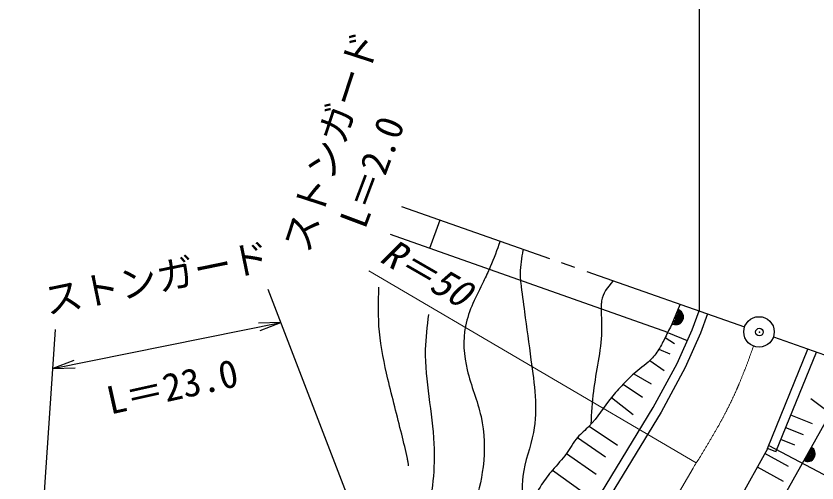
# Model space of a CAD drawing. Units: millimetres, scale not verified. Extents: x 40000 to 680000, y 20000 to 380000.
# Drawn here: x 486028 to 538532, y 294382 to 325017 of the extents above; entities that cross this region are included whole.
import ezdxf
from ezdxf.enums import TextEntityAlignment as Align

# ---------------------------------------------------------------- set-up
doc = ezdxf.new("R2010")
doc.units = ezdxf.units.MM
doc.header["$LTSCALE"] = 1000
doc.header["$PDMODE"] = 32
doc.header["$PDSIZE"] = 500
doc.linetypes.add('CHAIN', pattern=[18.5, 12, -1.5, 3.5, -1.5])
for name, color, linetype, lineweight in [('M-BGD', 7, 'Continuous', 25), ('M-BMK', 2, 'CHAIN', 13), ('M-BMK-SRVR', 3, 'Continuous', 25), ('M-STR-HTXT', 7, 'Continuous', 25), ('M-STR-STR3', 7, 'Continuous', 25)]:
    doc.layers.add(name, color=color, linetype=linetype, lineweight=lineweight)
doc.layers.add('M-OTRS', color=6, linetype='Continuous')
doc.styles.add('ＭＳ ゴシック', font='')
doc.styles.get('ＭＳ ゴシック').set_extended_font_data('MS Gothic')

# ---------------------------------------------------------------- blocks, each defined once
blk = doc.blocks.new('open_arrow')
at = {"color": 0, "linetype": 'Continuous', "lineweight": -2}
blk.add_lwpolyline([(7.5, 1.25), (0, 0), (7.5, -1.25)], dxfattribs=at)

msp = doc.modelspace()

# ---------------------------------------------------------------- linework, layer by layer
at = {"layer": 'M-BGD'}
for p, q in [((530803, 343576), (530799, 305672)), ((513800, 311633), (513142, 309770)), ((528759, 304255), (510569, 310679)), ((529036, 304822), (529572, 306102)), ((530341, 304439), (530799, 305672)), ((531366, 305473), (530897, 304213)), ((503393, 304907), (503240, 304876)), ((528810, 304234), (530025, 303725)), ((529363, 302228), (530341, 304439)), ((530897, 304213), (529902, 301962)), ((528582, 303934), (529188, 303544)), ((528170, 303154), (528885, 302851)), ((535287, 296648), (537934, 303170)), ((535843, 296422), (538501, 302971)), ((527586, 302418), (528517, 301768)), ((527790, 299336), (529363, 302228)), ((529902, 301962), (528310, 299037)), ((526524, 301552), (527672, 300880)), ((525831, 300859), (527087, 300014)), ((525052, 299992), (526481, 298866)), ((539430, 298909), (538122, 299894)), ((520306, 287005), (527790, 299336)), ((528310, 299037), (520823, 286701)), ((538241, 298264), (536824, 298839)), ((528395, 279252), (539282, 298721)), ((523601, 298108), (525463, 296874)), ((537647, 297534), (536486, 298006)), ((522843, 297372), (524662, 296094)), ((537087, 296855), (536170, 297227)), ((522107, 296311), (524056, 294968)), ((525492, 279035), (535305, 296641)), ((536662, 295463), (535121, 296312)), ((535797, 296441), (535287, 296648)), ((521197, 295228), (523688, 293431)), ((536339, 294478), (534626, 295422))]:
    msp.add_line(p, q, dxfattribs=at)
for centre, radius, start, end in [((529284, 305273), 500, 247.315, 67.315), ((529284, 305273), 500, 247.315, 67.315), ((529284, 305273), 450, 247.315, 67.315), ((529284, 305273), 400, 247.315, 67.315), ((529284, 305273), 350, 247.315, 67.315), ((529284, 305273), 300, 247.315, 67.315), ((529284, 305273), 250, 247.315, 67.315), ((529284, 305273), 200, 247.315, 67.315), ((529284, 305273), 150, 247.315, 67.315), ((529284, 305273), 100, 247.315, 67.315), ((529284, 305273), 50, 247.315, 67.315), ((537921, 296288), 500, 240.7856, 60.7856), ((537921, 296288), 500, 240.7856, 60.7856), ((537921, 296288), 450, 240.7856, 60.7856), ((537921, 296288), 400, 240.7856, 60.7856), ((537921, 296288), 350, 240.7856, 60.7856), ((537921, 296288), 300, 240.7856, 60.7856), ((537921, 296288), 250, 240.7856, 60.7856), ((537921, 296288), 200, 240.7856, 60.7856), ((537921, 296288), 150, 240.7856, 60.7856), ((537921, 296288), 100, 240.7856, 60.7856), ((537921, 296288), 50, 240.7856, 60.7856)]:
    msp.add_arc(centre, radius, start, end, dxfattribs=at)
for points, knots in [([(529036, 304822), (528883, 304527), (528730, 304232), (528582, 303934), (528451, 303671), (528324, 303405), (528170, 303154), (528006, 302887), (527810, 302636), (527586, 302418), (527258, 302100), (526868, 301851), (526524, 301552), (526278, 301337), (526056, 301097), (525831, 300859), (525565, 300575), (525296, 300295), (525052, 299992), (524554, 299376), (524159, 298671), (523601, 298108), (523353, 297858), (523073, 297637), (522843, 297372), (522562, 297049), (522357, 296661), (522107, 296311), (521832, 295927), (521503, 295588), (521197, 295228), (520939, 294925), (520698, 294608), (520483, 294275), (520205, 293847), (519969, 293391), (519703, 292954), (519460, 292556), (519191, 292173), (518902, 291807), (518638, 291473), (518357, 291154), (518079, 290832), (517734, 290433), (517395, 290028), (517061, 289619), (516749, 289238), (516443, 288852), (516130, 288472), (515829, 288107), (515523, 287747), (515242, 287367), (514913, 286922), (514620, 286449), (514267, 286025), (513968, 285664), (513625, 285339), (513271, 285029), (512885, 284690), (512486, 284370), (512102, 284032), (511723, 283699), (511359, 283349), (510976, 283015), (510580, 282669), (510163, 282341), (509698, 282105), (509266, 281886), (508792, 281746), (508312, 281650), (507682, 281525), (507042, 281475), (506406, 281455), (505882, 281439), (505361, 281443), (504826, 281477), (504085, 281524), (503316, 281629), (502638, 281434), (501963, 281239), (501379, 280748), (500711, 280416), (500238, 280181), (499722, 280026), (499217, 280026), (498427, 280027), (497662, 280406), (496878, 280611), (496249, 280775), (495609, 280826), (494972, 280936), (494184, 281072), (493401, 281298), (492612, 281325), (491715, 281357), (490810, 281131), (489905, 281066), (489148, 281011), (488392, 281069), (487631, 281131), (487024, 281180), (486414, 281232), (485834, 281390), (485159, 281575), (484523, 281903), (483863, 282148), (483158, 282411), (482425, 282579), (481697, 282776), (480982, 282970), (480272, 283191), (479597, 283491), (478964, 283772), (478361, 284123), (477756, 284465), (477086, 284844), (476412, 285212), (475721, 285548), (475076, 285862), (474415, 286149), (473793, 286501), (472997, 286952), (472263, 287510), (471498, 288017), (470914, 288404), (470312, 288761), (469700, 289100), (469107, 289428), (468504, 289739), (467903, 290053), (467207, 290416), (466514, 290783), (465802, 291114), (465169, 291407), (464522, 291672), (463897, 291980), (463297, 292276), (462718, 292612), (462143, 292954), (461405, 293394), (460675, 293844), (459934, 294275), (459325, 294630), (458709, 294972), (458093, 295315), (457455, 295670), (456818, 296026), (456166, 296354), (455658, 296610), (455140, 296850), (454650, 297134), (454022, 297498), (453437, 297935), (452852, 298368), (452248, 298817), (451642, 299261), (451012, 299668), (450372, 300080), (449707, 300452), (449063, 300859), (448469, 301233), (447894, 301637), (447287, 301985), (446677, 302334), (446035, 302628), (445381, 302894), (444781, 303139), (444172, 303361), (443540, 303501), (442812, 303662), (442053, 303715), (441310, 303631), (440692, 303561), (440084, 303396), (439469, 303371), (438915, 303348), (438354, 303438), (437802, 303544), (437324, 303636), (436852, 303740), (436394, 303890), (435934, 304042), (435488, 304240), (435051, 304454), (434642, 304654), (434241, 304868), (433839, 305082), (433316, 305359), (432790, 305637), (432301, 305969), (431820, 306296), (431375, 306675), (430915, 307031), (430370, 307452), (429805, 307840), (429269, 308287), (428948, 308554), (428637, 308842), (428403, 309174), (427917, 309864), (427761, 310741), (427602, 311621), (427442, 312504), (427278, 313389), (426779, 314069), (426329, 314680), (425608, 315125), (424852, 315368), (424144, 315595), (423407, 315647), (422686, 315563), (422082, 315492), (421490, 315327), (420910, 315151), (420348, 314982), (419797, 314803), (419243, 314567), (418646, 314312), (418044, 313991), (417662, 313506), (417266, 313002), (417105, 312323), (416947, 311665), (416818, 311126), (416691, 310602), (416449, 310127), (416295, 309824), (416094, 309542), (415892, 309259)], [0, 0, 0, 0, 1, 1, 1, 2, 2, 2, 3, 3, 3, 4, 4, 4, 5, 5, 5, 6, 6, 6, 7, 7, 7, 8, 8, 8, 9, 9, 9, 10, 10, 10, 11, 11, 11, 12, 12, 12, 13, 13, 13, 14, 14, 14, 15, 15, 15, 16, 16, 16, 17, 17, 17, 18, 18, 18, 19, 19, 19, 20, 20, 20, 21, 21, 21, 22, 22, 22, 23, 23, 23, 24, 24, 24, 25, 25, 25, 26, 26, 26, 27, 27, 27, 28, 28, 28, 29, 29, 29, 30, 30, 30, 31, 31, 31, 32, 32, 32, 33, 33, 33, 34, 34, 34, 35, 35, 35, 36, 36, 36, 37, 37, 37, 38, 38, 38, 39, 39, 39, 40, 40, 40, 41, 41, 41, 42, 42, 42, 43, 43, 43, 44, 44, 44, 45, 45, 45, 46, 46, 46, 47, 47, 47, 48, 48, 48, 49, 49, 49, 50, 50, 50, 51, 51, 51, 52, 52, 52, 53, 53, 53, 54, 54, 54, 55, 55, 55, 56, 56, 56, 57, 57, 57, 58, 58, 58, 59, 59, 59, 60, 60, 60, 61, 61, 61, 62, 62, 62, 63, 63, 63, 64, 64, 64, 65, 65, 65, 66, 66, 66, 67, 67, 67, 68, 68, 68, 69, 69, 69, 70, 70, 70, 71, 71, 71, 72, 72, 72, 73, 73, 73, 74, 74, 74, 75, 75, 75, 76, 76, 76, 76]), ([(517763, 310244), (517557, 309676), (517350, 309107), (517111, 308552), (517041, 308391), (516969, 308231), (516895, 308072), (516821, 307913), (516745, 307755), (516668, 307597), (516206, 306651), (515694, 305700), (515491, 304676), (515306, 303739), (515379, 302741), (515602, 301797), (515849, 300752), (516278, 299774), (516510, 298740), (516751, 297669), (516779, 296538), (516643, 295439), (516412, 293570), (515706, 291792), (514827, 290122), (514009, 288570), (513041, 287112), (511925, 285781), (510655, 284267), (509195, 282919), (507734, 281571)], [0, 0, 0, 0, 1, 1, 1, 2, 2, 2, 3, 3, 3, 4, 4, 4, 5, 5, 5, 6, 6, 6, 7, 7, 7, 8, 8, 8, 9, 9, 9, 10, 10, 10, 10]), ([(519259, 309653), (519169, 309151), (519080, 308650), (519074, 308142), (519073, 308035), (519075, 307928), (519082, 307821), (519089, 307714), (519101, 307607), (519114, 307500), (519187, 306866), (519275, 306232), (519361, 305600), (519503, 304559), (519640, 303523), (519785, 302472), (520004, 300883), (520239, 299259), (519944, 297701), (519762, 296740), (519379, 295804), (519255, 294838), (519152, 294036), (519228, 293214), (519304, 292392)], [0, 0, 0, 0, 1, 1, 1, 2, 2, 2, 3, 3, 3, 4, 4, 4, 5, 5, 5, 6, 6, 6, 7, 7, 7, 8, 8, 8, 8]), ([(511760, 295518), (511751, 295596), (511742, 295673), (511730, 295751), (511718, 295828), (511702, 295905), (511686, 295982), (511575, 296517), (511443, 297049), (511310, 297579), (511009, 298784), (510697, 299984), (510411, 301196), (510168, 302224), (509943, 303260), (509849, 304307), (509762, 305275), (509786, 306253), (509811, 307230)], [0, 0, 0, 0, 1, 1, 1, 2, 2, 2, 3, 3, 3, 4, 4, 4, 5, 5, 5, 6, 6, 6, 6]), ([(525146, 307625), (524813, 307218), (524480, 306811), (524411, 306323), (524400, 306241), (524396, 306157), (524393, 306072), (524375, 305491), (524420, 304913), (524406, 304337), (524376, 303019), (524039, 301715), (523874, 300399), (523784, 299685), (523745, 298968), (523706, 298251)], [0, 0, 0, 0, 1, 1, 1, 2, 2, 2, 3, 3, 3, 4, 4, 4, 5, 5, 5, 5]), ([(513060, 305435), (512967, 304667), (512874, 303900), (512858, 303134), (512814, 301077), (513321, 299029), (513423, 296958), (513504, 295333), (513335, 293695), (512939, 292115), (512549, 290557), (511937, 289057), (511122, 287675), (510120, 285975), (508809, 284455), (507328, 283154), (506661, 282567), (505958, 282025), (505256, 281482)], [0, 0, 0, 0, 1, 1, 1, 2, 2, 2, 3, 3, 3, 4, 4, 4, 5, 5, 5, 6, 6, 6, 6])]:
    msp.add_open_spline(points, degree=3, knots=knots, dxfattribs=at)
at = {"layer": 'M-BMK'}
msp.add_line((530407, 295353), (520477, 278443), dxfattribs=at)
msp.add_open_spline([(530407, 295353), (530976, 296268), (531545, 297183), (532070, 298124), (532513, 298918), (532925, 299730), (533289, 300563), (533690, 301476), (534033, 302413), (534376, 303351)], degree=3, knots=[0, 0, 0, 0, 1, 1, 1, 2, 2, 2, 3, 3, 3, 3], dxfattribs=at)
at = {"layer": 'M-BMK-SRVR'}
for p, q in [((511289, 312514), (521006, 309106)), ((521773, 308837), (522644, 308532)), ((523440, 308253), (533788, 304624)), ((535675, 303962), (544175, 300981))]:
    msp.add_line(p, q, dxfattribs=at)
msp.add_circle((534732, 304293), 1000, dxfattribs=at)
at = {"layer": 'M-OTRS'}
msp.add_point((534759, 304284), dxfattribs=at)
at = {"layer": 'M-STR-HTXT', "lineweight": 13}
msp.add_line((509162, 308306), (530616, 295708), dxfattribs=at)
at = {"layer": 'M-STR-STR3'}
for p, q in [((513472, 278663), (502559, 307078)), ((488440, 301891), (503393, 304907)), ((486385, 271277), (488612, 304458)), ((535369, 296851), (568634, 279183))]:
    msp.add_line(p, q, dxfattribs=at)

# ---------------------------------------------------------------- block references
at = {"layer": 'M-STR-STR3', "xscale": 193, "yscale": 193}
for p, rotation in [((503393, 304907), 191.4), ((488440, 301891), 11.4)]:
    msp.add_blockref('open_arrow', p, dxfattribs=dict(at, rotation=rotation))

# ---------------------------------------------------------------- texts
at = {"layer": 'M-STR-HTXT', "style": 'ＭＳ ゴシック', "oblique": 15}
msp.add_text('R＝50', height=1833, rotation=330.018, dxfattribs=at).set_placement((510679, 310541), align=Align.TOP_LEFT)
at = {"layer": 'M-STR-STR3', "style": 'ＭＳ ゴシック'}
for s, rotation, p in [('ストンガード', 71.996, (503476, 309936)), ('L＝2.0', 69.353, (507189, 311610)), ('ストンガード', 11.581, (487713, 307215)), ('L＝23.0', 12.529, (491813, 300657))]:
    msp.add_text(s, height=1833, rotation=rotation, dxfattribs=at).set_placement(p, align=Align.TOP_LEFT)

doc.saveas('drawing.dxf')
